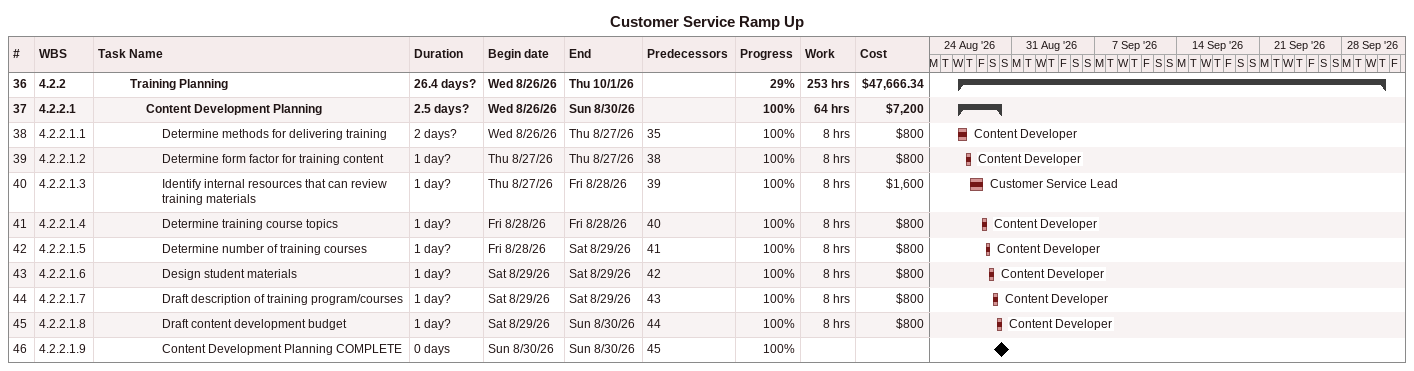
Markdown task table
Customer Service Ramp Up

| ID | WBS | Task | Duration | Start | Finish | Predecessors | Resources | % complete | Work (h) | Cost ($) |
|---|---|---|---|---|---|---|---|---|---|---|
| 36 | 4.2.2 | **Training Planning** | 26.4d? | 2026-08-26 | 2026-10-01 |  |  | 29 | 253 | 47666.34 |
| 37 | 4.2.2.1 | **Content Development Planning** | 2.5d? | 2026-08-26 | 2026-08-30 |  |  | 100 | 64 | 7200 |
| 38 | 4.2.2.1.1 | Determine methods for delivering training | 2d? | 2026-08-26 | 2026-08-27 | 35 | Content Developer | 100 | 8 | 800 |
| 39 | 4.2.2.1.2 | Determine form factor for training content | 1d? | 2026-08-27 | 2026-08-27 | 38 | Content Developer | 100 | 8 | 800 |
| 40 | 4.2.2.1.3 | Identify internal resources that can review training materials | 1d? | 2026-08-27 | 2026-08-28 | 39 | Customer Service Lead | 100 | 8 | 1600 |
| 41 | 4.2.2.1.4 | Determine training course topics | 1d? | 2026-08-28 | 2026-08-28 | 40 | Content Developer | 100 | 8 | 800 |
| 42 | 4.2.2.1.5 | Determine number of training courses | 1d? | 2026-08-28 | 2026-08-29 | 41 | Content Developer | 100 | 8 | 800 |
| 43 | 4.2.2.1.6 | Design student materials | 1d? | 2026-08-29 | 2026-08-29 | 42 | Content Developer | 100 | 8 | 800 |
| 44 | 4.2.2.1.7 | Draft description of training program/courses | 1d? | 2026-08-29 | 2026-08-29 | 43 | Content Developer | 100 | 8 | 800 |
| 45 | 4.2.2.1.8 | Draft content development budget | 1d? | 2026-08-29 | 2026-08-30 | 44 | Content Developer | 100 | 8 | 800 |
| 46 | 4.2.2.1.9 | Content Development Planning COMPLETE | 0d | 2026-08-30 | 2026-08-30 | 45 |  | 100 |  |  |
